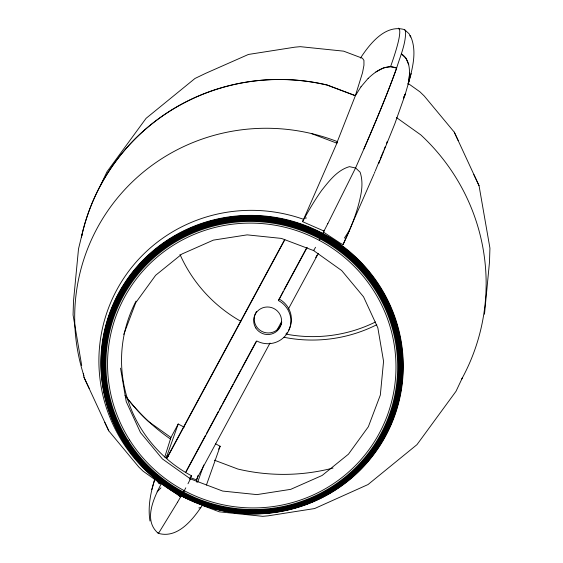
<?xml version="1.0" encoding="UTF-8"?>
<svg xmlns="http://www.w3.org/2000/svg" width="563" height="563" viewBox="0 0 563 563"><rect width="100%" height="100%" fill="white"/><g stroke="black" fill="none" stroke-linecap="round" stroke-linejoin="round"><path stroke-width="0.84" d="M484.49 314.189L489.486 262.119L489.937 248.142L479.036 185.663L454.271 132.15L424.256 96.02L419.935 91.832L407.816 83.204M408.442 83.261C410.124 73.246 410.948 60.199 401.377 53.795M403.889 97.103L405.339 93.908L408.485 83.092L409.646 73.148M154.783 479.043C150.638 492.541 147.661 506.876 149.99 521.014M408.485 83.092C412.679 67.856 417.394 50.431 410.202 35.413M82.029 234.44L78.51 248.902L73.514 300.973L73.063 314.949L81.705 365.5M164.748 457.05L170.941 437.493L178.218 424.002L184.192 427.19M151.82 489.543L154.952 478.796M408.048 84.295L411.18 73.549M323.999 231.055L302.577 221.66C308.44 210.886 314.59 200.301 321.74 190.315C329.306 180.829 337.258 170.188 349.454 166.641L355.549 168.013L363.972 148.808A2410.9 65.202 -61.9 0 0 396.655 68.024C400.279 56.004 405.874 43.991 405.62 31.204L404.558 29.628C385.31 24.019 369.835 43.837 360.475 58.059M405.107 94.746L394.804 123.832L378.681 163.685M165.881 457.656L167.091 455.418L178.218 424.002M197.627 482.329L203.764 464.989M206.417 485.088L220.168 446.262L215.685 443.869M185.98 472.118L256.728 340.946A23.294 22.921 19.5 0 0 288.165 331.72A23.294 22.921 19.5 0 0 278.495 300.586L283.224 291.282M360.989 86.772L355.359 95.738L336.758 143.129L311.353 133.537M123.754 334.408L135.732 302.732L155.641 275.286L181.962 254.004L213.363 240.127L247.157 234.862L281.409 238.416L313.647 250.584L341.685 270.55L363.543 296.821L377.843 327.814L383.565 361.319L380.328 395.064L368.35 426.74L348.441 454.186L322.12 475.475L290.719 489.346L256.918 494.61L222.674 491.063L190.435 478.888L162.397 458.929L140.476 432.532L126.239 401.658L120.517 368.153M384.156 149.357L385.099 146.957M386.359 143.762L387.309 141.369M383.093 152.024L383.523 150.954M375.331 170.807L379.532 160.638M380.18 159.069L382.77 152.812M374.254 173.397L375.007 171.588M373.916 174.192L343.092 244.525L340.678 243.434L323.458 232.069L327.814 223.61M313.788 250.176L313.647 250.584L315.54 247.27M302.577 221.66L337.258 142.34L336.758 143.129M324.056 230.739L319.27 240.359M343.092 244.525C350.467 229.183 356.956 213.286 360.475 196.578C362.241 188.57 362.748 180.097 360.123 172.215L355.584 167.922L327.786 223.701M403.368 98.187L405.388 93.739M100.686 185.1L107.026 171.701L146.07 118.343L195.016 78.447L205.601 73.366L248.424 54.449L294.857 47.172L300.283 46.666L343.634 51.156L362.488 58.27L363.937 60.41L363.951 65.217L362.53 72.704L355.387 95.647L327.23 85.02A204.995 201.688 19.5 0 0 81.48 236.896M462.343 377.9L456.009 391.299L416.965 444.657L368.012 484.553L314.611 508.551L268.178 515.828L262.745 516.334L219.401 511.844L202.187 505.349M180.639 496.847L161.461 483.293C153.938 497.924 142.791 520.451 158.442 533.464L177.577 502.168M187.979 483.779L190.435 478.888L189.998 479.585M166.62 458.423L284.779 239.338M166.866 458.5L284.765 239.901M185.966 471.604L205.565 435.262M206.403 433.714L218.493 411.293M219.331 409.744L221.829 405.1M222.666 403.558L229.76 390.412M230.591 388.864L233.096 384.226M233.926 382.678L241.02 369.532M241.851 367.984L256.031 341.692M284.055 289.734L306.582 247.973M278.495 300.586L307.215 247.34M189.963 478.747L191.547 475.812A131.848 129.722 19.5 0 1 136.035 301.121M181.448 495.883L185.804 487.811M315.716 257.551L316.969 255.236M270.008 343.05L196.241 479.831L190.034 477.487M277.095 329.918L281.683 321.417M288.347 309.052L318.355 253.413M218.564 449.232L220.168 446.262M184.256 490.683L181.3 495.876L179.33 496.299M177.542 502.259L181.138 495.947L203.004 504.265C193.552 518.72 178.049 539.002 158.477 533.372M190.104 478.015L191.547 475.812M344.408 238.072L349.602 230.176M360.953 86.857L368.188 78.32M157.105 491.886L160.948 487.804M368.153 78.412C375.535 71.395 386.028 63.689 396.655 68.024M375.838 71.958L383.487 67.94L390.574 66.631L396.619 68.116A2410.9 65.202 -61.9 0 1 363.944 148.899M161.461 483.293L159.076 483.779L157.661 481.661M304.583 218.226L306.49 217.965M198.873 507.91L200.773 507.65M355.359 95.738L327.202 85.104A204.995 201.688 19.5 0 0 81.452 236.988M214.39 460.182L237.882 469.049A195.678 192.525 19.5 0 0 333.043 468.057M167.091 455.418L168.59 456.213M396.345 117.484L420.835 134.916A204.995 201.688 19.5 0 1 461.512 379.427M170.941 437.493L148.498 421.511A195.678 192.525 19.5 0 1 125.472 396.063M160.842 483.807L143.101 471.168L138.772 466.98L108.765 430.85L104.746 422.313M401.328 53.964L405.916 58.151L408.738 64.752M404.558 29.628L409.132 33.822L410.476 37.067M398.498 28.15L399.568 29.748A2409.344 65.16 -61.9 0 1 390.609 66.54M157.731 532.408L158.442 533.464M454.271 132.15L458.282 140.687M473.863 174.629L479.036 185.663M83.261 373.459L84 377.337L89.165 388.371M84 377.337L108.765 430.85M375.472 321.987A141.165 138.892 19.5 0 1 285.772 334.063M376.809 324.703A143.051 140.75 19.5 0 1 283.879 337.265M240.844 321.311A143.051 140.75 19.5 0 1 179.977 254.434M170.519 439.084A195.678 192.525 19.5 0 1 124.972 395.268M84.007 376.007A193.792 190.674 19.5 0 1 135.064 179.301A193.792 190.674 19.5 0 1 337.237 141.573M196.374 482.055A2306.759 62.387 -61.9 0 1 198.028 475.362M180.8 496.01A154.255 151.771 19.5 0 1 111.671 300.318A154.255 151.771 19.5 0 1 303.253 219.218M281.767 322.409A13.976 13.751 19.5 0 1 263.646 332.177A13.976 13.751 19.5 0 1 255.518 313.26M255.841 312.62A13.976 13.751 19.5 0 1 256.587 311.388M287.369 332.332A23.294 22.921 19.5 0 1 286.335 333.711M279.051 299.009A23.294 22.921 19.5 0 1 288.72 330.143M124.184 442.659A151.158 148.723 19.5 0 0 385.359 435.882A151.158 148.723 19.5 0 0 246.51 215.854A151.158 148.723 19.5 0 0 124.184 442.659M123.973 442.687A151.461 149.019 19.5 0 0 385.676 435.896A151.461 149.019 19.5 0 0 246.552 215.425A151.461 149.019 19.5 0 0 123.973 442.687M125.746 442.061A149.125 146.725 19.5 0 0 383.41 435.368A149.125 146.725 19.5 0 0 246.432 218.296A149.125 146.725 19.5 0 0 125.746 442.061M125.253 442.279A149.744 147.33 19.5 0 0 383.987 435.565A149.744 147.33 19.5 0 0 246.439 217.592A149.744 147.33 19.5 0 0 125.253 442.279M124.831 442.455A150.293 147.872 19.5 0 0 384.508 435.72A150.293 147.872 19.5 0 0 246.46 216.945A150.293 147.872 19.5 0 0 124.831 442.455M128.181 440.766A146.141 143.79 19.5 0 0 380.687 434.214A146.141 143.79 19.5 0 0 246.453 221.491A146.141 143.79 19.5 0 0 128.181 440.766M126.288 441.793A148.449 146.056 19.5 0 0 382.784 435.136A148.449 146.056 19.5 0 0 246.425 219.049A148.449 146.056 19.5 0 0 126.288 441.793M129.574 439.942A144.48 142.15 19.5 0 0 379.209 433.461A144.48 142.15 19.5 0 0 246.503 223.159A144.48 142.15 19.5 0 0 129.574 439.942M124.472 442.581A150.764 148.336 19.5 0 0 384.972 435.825A150.764 148.336 19.5 0 0 246.481 216.361A150.764 148.336 19.5 0 0 124.472 442.581M127.512 441.146A146.95 144.578 19.5 0 0 381.411 434.552A146.95 144.578 19.5 0 0 246.432 220.654A146.95 144.578 19.5 0 0 127.512 441.146M126.879 441.483A147.717 145.338 19.5 0 0 382.115 434.861A147.717 145.338 19.5 0 0 246.425 219.837A147.717 145.338 19.5 0 0 126.879 441.483M255.792 327.962A13.976 13.751 19.5 0 0 279.945 327.335A13.976 13.751 19.5 0 0 267.101 306.99A13.976 13.751 19.5 0 0 255.792 327.962"/></g></svg>
